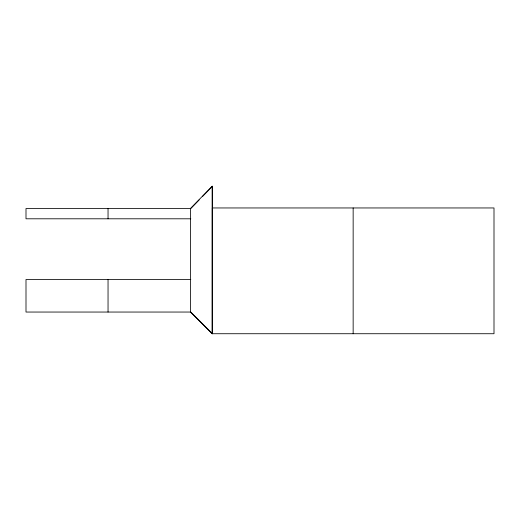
<?xml version="1.0" encoding="UTF-8"?>
<svg xmlns="http://www.w3.org/2000/svg" width="520" height="520" viewBox="0 0 520 520"><rect width="100%" height="100%" fill="white"/><g stroke="black" fill="none" stroke-linecap="round" stroke-linejoin="round"><path stroke-width="0.78" d="M212.485 208.15L212.485 186.27L212.128 186.27L190.444 208.52L190.444 312.046L212.128 333.729L494 333.729L494 207.955L212.31 207.955L212.31 333.729M199.141 199.966L190.801 208.52L26 208.52L26 218.797L190.801 218.797M202.482 196.541L212.485 186.27M190.801 279.513L26 279.513L26 312.046L190.801 312.046L212.485 333.729M353.151 207.955L353.151 333.729M212.128 186.27L212.128 333.729M108.043 208.52L108.043 218.797M108.043 279.513L108.043 312.046"/></g></svg>
